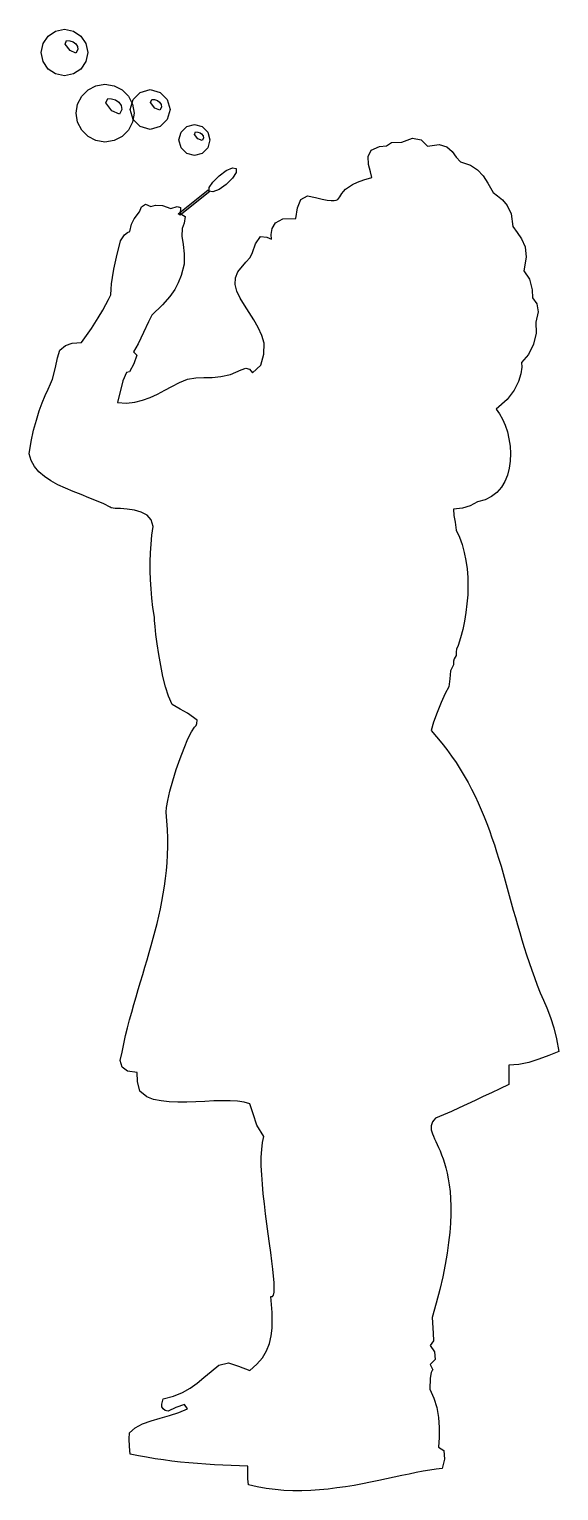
# Model space of a CAD drawing. Extents: x 449 to 499, y -18 to 118.
import ezdxf

# ---------------------------------------------------------------- set-up
doc = ezdxf.new("R2010")
doc.units = 0
doc.header["$MEASUREMENT"] = 0
doc.layers.add('LAYER_1', color=7, linetype='CONTINUOUS')

msp = doc.modelspace()

# ---------------------------------------------------------------- linework, layer by layer
at = {"layer": 'LAYER_1', "linetype": 'CONTINUOUS'}
for points in [[(454.71, 115.57), (454.54, 114.72), (454.07, 114.03), (453.38, 113.57), (452.54, 113.4), (451.71, 113.57), (451.02, 114.03), (450.55, 114.72), (450.38, 115.57), (450.55, 116.4), (451.02, 117.09), (451.71, 117.56), (452.54, 117.73), (453.38, 117.56), (454.07, 117.09), (454.54, 116.4), (454.71, 115.57)], [(452.74, 116.67), (453.03, 116.64), (453.34, 116.55), (453.59, 116.38), (453.76, 116.14), (453.79, 115.84), (453.61, 115.49), (453.06, 115.74), (452.6, 116.34), (452.74, 116.67)], [(459.02, 109.92), (458.88, 109.08), (458.5, 108.34), (457.91, 107.75), (457.17, 107.37), (456.31, 107.23), (455.47, 107.37), (454.73, 107.75), (454.15, 108.34), (453.76, 109.08), (453.63, 109.92), (453.76, 110.76), (454.15, 111.5), (454.73, 112.09), (455.47, 112.47), (456.31, 112.61), (457.17, 112.47), (457.91, 112.09), (458.5, 111.5), (458.88, 110.76), (459.02, 109.92)], [(462.37, 110.27), (462.11, 109.33), (461.45, 108.67), (460.53, 108.41), (459.59, 108.67), (458.93, 109.33), (458.67, 110.27), (458.93, 111.19), (459.59, 111.85), (460.53, 112.11), (461.45, 111.85), (462.11, 111.19), (462.37, 110.27)], [(456.57, 111.29), (456.92, 111.26), (457.3, 111.15), (457.61, 110.93), (457.82, 110.62), (457.87, 110.26), (457.65, 109.82), (456.96, 110.14), (456.4, 110.88), (456.57, 111.29)], [(460.67, 111.2), (460.92, 111.18), (461.19, 111.1), (461.4, 110.94), (461.55, 110.73), (461.58, 110.48), (461.42, 110.19), (460.95, 110.4), (460.56, 110.91), (460.67, 111.2)], [(466.08, 107.43), (465.89, 106.7), (465.37, 106.17), (464.65, 105.97), (463.92, 106.17), (463.4, 106.7), (463.2, 107.43), (463.4, 108.16), (463.92, 108.68), (464.65, 108.88), (465.37, 108.68), (465.89, 108.16), (466.08, 107.43)], [(488.75, 73.08), (488.81, 72.47), (488.93, 71.86), (489, 71.11), (489.31, 70.46), (489.56, 69.77), (489.76, 69.05), (489.92, 68.29), (490.03, 67.51), (490.09, 66.71), (490.11, 65.9), (490.09, 65.08), (490.02, 64.26), (489.92, 63.45), (489.79, 62.65), (489.62, 61.86), (489.42, 61.1), (489.19, 60.37), (489.05, 60.03), (489, 59.79), (489, 59.46), (488.82, 59.15), (488.75, 58.92), (488.75, 58.57), (488.49, 58.01), (488.43, 57.28), (488.32, 56.54), (488, 55.9), (487.62, 55.06), (487.23, 54.14), (486.89, 53.24), (486.68, 52.46), (487.19, 51.88), (487.69, 51.29), (488.15, 50.69), (488.59, 50.09), (489.01, 49.48), (489.4, 48.87), (489.77, 48.25), (490.12, 47.63), (490.45, 47), (490.77, 46.37), (491.06, 45.74), (491.35, 45.1), (491.61, 44.45), (491.87, 43.8), (492.11, 43.15), (492.34, 42.49), (492.57, 41.83), (492.78, 41.17), (492.99, 40.5), (493.19, 39.83), (493.38, 39.16), (493.58, 38.48), (493.77, 37.8), (493.95, 37.12), (494.14, 36.43), (494.33, 35.75), (494.53, 35.06), (494.72, 34.37), (494.93, 33.67), (495.13, 32.98), (495.35, 32.28), (495.57, 31.58), (495.8, 30.88), (496.05, 30.18), (496.3, 29.48), (496.57, 28.78), (496.85, 28.07), (497.15, 27.37), (497.47, 26.67), (497.47, 26.67), (497.79, 25.77), (498.1, 24.81), (498.37, 23.76), (498.57, 22.6), (497.65, 22.22), (496.72, 21.87), (495.79, 21.58), (494.85, 21.38), (493.91, 21.31), (493.91, 20.79), (493.91, 20.17), (493.91, 19.51), (493.09, 19.13), (492.3, 18.76), (491.53, 18.4), (490.78, 18.04), (490.04, 17.69), (489.3, 17.35), (488.57, 17.02), (487.83, 16.7), (487.08, 16.4), (486.93, 16.21), (486.81, 16.04), (486.74, 15.86), (486.69, 15.69), (486.68, 15.51), (486.7, 15.32), (486.74, 15.13), (486.81, 14.92), (486.89, 14.71), (486.99, 14.47), (487.11, 14.22), (487.23, 13.95), (487.37, 13.66), (487.51, 13.34), (487.65, 12.99), (487.79, 12.61), (487.92, 12.2), (488.05, 11.76), (488.17, 11.28), (488.27, 10.75), (488.37, 10.19), (488.44, 9.58), (488.49, 8.92), (488.51, 8.21), (488.51, 7.45), (488.48, 6.63), (488.41, 5.76), (488.31, 4.82), (488.17, 3.83), (487.99, 2.77), (487.76, 1.64), (487.48, 0.44), (487.15, -0.83), (486.77, -2.17), (486.86, -3.63), (486.9, -4.32), (486.58, -4.76), (487.01, -5.37), (487.06, -6.06), (486.58, -6.54), (486.78, -6.9), (486.83, -7.02), (486.79, -7.09), (486.69, -7.29), (486.6, -7.81), (486.56, -8.82), (486.94, -9.66), (487.2, -10.55), (487.37, -11.47), (487.44, -12.41), (487.44, -13.34), (487.37, -14.24), (487.88, -14.54), (487.92, -15.34), (487.72, -16.21), (487.15, -16.27), (486.56, -16.36), (485.94, -16.47), (485.3, -16.59), (484.64, -16.73), (483.96, -16.87), (483.25, -17.02), (482.53, -17.18), (481.8, -17.33), (481.05, -17.49), (480.28, -17.64), (479.5, -17.78), (478.71, -17.91), (477.91, -18.02), (477.1, -18.12), (476.29, -18.2), (475.47, -18.26), (474.64, -18.28), (473.81, -18.28), (472.98, -18.25), (472.15, -18.18), (471.31, -18.08), (470.48, -17.93), (469.66, -17.74), (469.66, -17.74), (469.6, -17.16), (469.6, -16.52), (469.62, -15.98), (468.85, -15.96), (468.07, -15.94), (467.29, -15.91), (466.5, -15.87), (465.71, -15.82), (464.92, -15.76), (464.12, -15.69), (463.33, -15.61), (462.54, -15.52), (461.75, -15.41), (460.97, -15.3), (460.19, -15.17), (459.42, -15.03), (458.65, -14.88), (458.65, -14.88), (458.58, -14.17), (458.57, -13.45), (458.58, -12.88), (459.12, -12.42), (459.81, -12.06), (460.6, -11.77), (461.45, -11.52), (462.33, -11.27), (463.19, -10.99), (463.99, -10.66), (463.99, -10.66), (463.72, -10.25), (462.92, -10.52), (462.21, -10.87), (462.04, -10.86), (461.91, -10.81), (461.73, -10.66), (461.6, -10.47), (461.6, -10.23), (461.73, -9.73), (462.7, -9.49), (463.52, -9.15), (464.24, -8.74), (464.9, -8.26), (465.53, -7.73), (466.19, -7.17), (466.91, -6.6), (467.8, -6.38), (468.74, -6.7), (469.79, -7.08), (470.46, -6.51), (470.97, -5.9), (471.35, -5.25), (471.62, -4.58), (471.79, -3.87), (471.87, -3.15), (471.89, -2.42), (471.87, -1.68), (471.81, -0.95), (471.75, -0.22), (471.9, -0.21), (472, -0.07), (472.06, 0.2), (472.08, 0.59), (472.06, 1.09), (472.01, 1.68), (471.94, 2.35), (471.85, 3.09), (471.75, 3.89), (471.63, 4.74), (471.51, 5.63), (471.38, 6.55), (471.26, 7.48), (471.15, 8.42), (471.05, 9.34), (470.97, 10.25), (470.91, 11.13), (470.87, 11.97), (470.87, 12.75), (470.91, 13.47), (470.99, 14.12), (471.11, 14.67), (471.11, 14.67), (470.44, 15.75), (470.12, 16.78), (469.79, 17.73), (469.27, 17.89), (468.66, 17.98), (467.98, 18.02), (467.23, 18.02), (466.44, 17.99), (465.61, 17.95), (464.77, 17.91), (463.93, 17.88), (463.1, 17.87), (462.29, 17.9), (461.53, 17.99), (460.83, 18.14), (460.2, 18.37), (460.2, 18.37), (459.57, 18.91), (459.34, 19.79), (459.31, 20.63), (458.4, 20.77), (457.9, 21.15), (457.74, 21.75), (457.9, 22.54), (458.06, 23.31), (458.23, 24.07), (458.42, 24.81), (458.6, 25.55), (458.8, 26.27), (459, 26.98), (459.2, 27.69), (459.41, 28.38), (459.61, 29.08), (459.82, 29.76), (460.02, 30.44), (460.23, 31.12), (460.43, 31.8), (460.62, 32.47), (460.81, 33.15), (460.99, 33.83), (461.16, 34.51), (461.32, 35.19), (461.47, 35.88), (461.61, 36.57), (461.74, 37.27), (461.85, 37.98), (461.95, 38.7), (462.03, 39.43), (462.09, 40.16), (462.13, 40.91), (462.15, 41.68), (462.15, 42.45), (462.12, 43.25), (462.07, 44.06), (462, 44.88), (462.03, 45.3), (462.15, 45.97), (462.36, 46.82), (462.63, 47.8), (462.95, 48.84), (463.3, 49.87), (463.67, 50.84), (464.02, 51.69), (464.36, 52.36), (464.65, 52.77), (464.81, 52.94), (464.87, 53.11), (464.88, 53.43), (463.98, 54.08), (463.32, 54.44), (462.56, 54.9), (462.24, 55.65), (461.96, 56.54), (461.71, 57.51), (461.5, 58.53), (461.32, 59.55), (461.17, 60.52), (461.06, 61.4), (460.98, 62.14), (460.93, 62.7), (460.92, 63.02), (460.78, 63.91), (460.68, 64.78), (460.6, 65.64), (460.55, 66.49), (460.53, 67.33), (460.53, 68.16), (460.55, 68.99), (460.6, 69.82), (460.67, 70.64), (460.79, 71.46), (460.62, 72.07), (460.23, 72.5), (459.69, 72.8), (459.05, 72.98), (458.39, 73.07), (457.76, 73.12), (457.25, 73.14), (456.9, 73.18), (456.8, 73.25), (456.19, 73.56), (455.53, 73.85), (454.82, 74.13), (454.09, 74.42), (453.35, 74.71), (452.63, 75.01), (451.93, 75.34), (451.27, 75.7), (450.68, 76.1), (450.16, 76.54), (449.74, 77.04), (449.43, 77.6), (449.25, 78.22), (449.44, 79.37), (449.66, 80.41), (449.92, 81.36), (450.19, 82.21), (450.47, 82.97), (450.75, 83.64), (451.01, 84.23), (451.23, 84.74), (451.42, 85.17), (451.69, 86.26), (451.9, 87.15), (452.12, 87.85), (452.63, 88.29), (453.26, 88.52), (454.13, 88.59), (455.04, 89.89), (455.68, 90.86), (456.1, 91.58), (456.39, 92.13), (456.63, 92.58), (456.87, 93), (456.9, 93.53), (456.93, 94.03), (457.01, 94.62), (457.15, 95.4), (457.39, 96.51), (457.76, 98.05), (457.76, 98.05), (458.14, 98.61), (458.42, 98.82), (458.63, 98.9), (458.77, 99.6), (459.04, 100.09), (459.52, 100.75), (459.72, 101.21), (460.09, 101.45), (460.57, 101.22), (461.03, 101.37), (461.66, 101.32), (462.44, 101.04), (463.04, 101.23), (463.33, 101.13), (463.31, 100.58), (463.79, 100.32), (463.69, 99.69), (463.51, 99.19), (463.47, 98.49), (463.58, 97.71), (463.69, 96.84), (463.67, 95.88), (463.39, 94.82), (463.14, 94.12), (462.82, 93.5), (462.36, 92.85), (461.67, 92.08), (460.67, 91.12), (460.37, 90.5), (459.91, 89.51), (459.4, 88.47), (458.98, 87.72), (459.27, 87.41), (459, 86.59), (458.58, 85.84), (458.32, 85.8), (457.97, 85.02), (457.49, 82.98), (458.31, 82.94), (459.08, 83.02), (459.81, 83.2), (460.51, 83.46), (461.19, 83.78), (461.87, 84.13), (462.55, 84.49), (463.26, 84.85), (463.99, 85.17), (464.77, 85.3), (465.53, 85.33), (466.3, 85.33), (467.11, 85.4), (468, 85.61), (468.98, 86.04), (469.42, 86.19), (469.77, 86.09), (470.04, 85.77), (470.82, 86.47), (471.1, 87.49), (471.13, 88.51), (470.92, 89.24), (470.59, 89.97), (470.17, 90.68), (469.73, 91.37), (469.29, 92.06), (468.89, 92.72), (468.6, 93.36), (468.43, 93.99), (468.45, 94.59), (468.69, 95.16), (469.44, 96.04), (469.83, 96.5), (470.05, 96.95), (470.32, 97.76), (470.8, 98.44), (471.38, 98.38), (471.82, 98.2), (471.8, 98.62), (471.87, 99.18), (472.18, 99.72), (472.87, 100.08), (474.09, 100.12), (474.23, 101.1), (474.54, 101.89), (475.17, 102.24), (475.92, 102.06), (476.53, 101.92), (477, 101.84), (477.37, 101.79), (477.64, 101.79), (477.84, 101.83), (477.99, 101.9), (478.09, 102), (478.18, 102.13), (478.27, 102.28), (478.38, 102.45), (478.52, 102.64), (478.72, 102.84), (478.99, 103.05), (479.35, 103.27), (479.82, 103.49), (480.42, 103.71), (481.16, 103.92), (481.16, 103.92), (481.03, 104.45), (480.86, 105.15), (480.82, 105.88), (481.09, 106.49), (481.86, 106.83), (482.54, 106.89), (483, 107.2), (483.95, 107.21), (484.94, 107.6), (485.74, 107.44), (486.35, 106.86), (487.43, 107.01), (488.15, 106.8), (488.64, 106.35), (489.02, 105.84), (489.42, 105.39), (490.34, 105.08), (491.01, 104.65), (491.52, 104.09), (491.97, 103.4), (492.46, 102.55), (492.85, 102.22), (493.32, 101.86), (493.77, 101.34), (494.12, 100.55), (494.28, 99.38), (494.68, 98.83), (495.1, 98.22), (495.43, 97.47), (495.53, 96.51), (495.3, 95.26), (495.84, 94.48), (496.08, 93.48), (496.13, 92.75), (496.51, 92.19), (496.64, 91.43), (496.44, 90.46), (496.46, 89.44), (496.21, 88.41), (495.74, 87.47), (495.11, 86.71), (495.12, 86.27), (495.05, 85.67), (494.83, 84.94), (494.42, 84.13), (493.75, 83.26), (492.75, 82.36), (493.06, 81.94), (493.34, 81.44), (493.58, 80.87), (493.78, 80.26), (493.93, 79.6), (494.03, 78.92), (494.06, 78.24), (494.04, 77.55), (493.95, 76.88), (493.78, 76.24), (493.54, 75.64), (493.22, 75.1), (492.81, 74.63), (492.3, 74.24), (491.71, 73.94), (491.01, 73.76), (490.33, 73.38), (489.59, 73.16), (488.75, 73.08)], [(464.75, 108.18), (464.95, 108.16), (465.16, 108.1), (465.31, 107.99), (465.46, 107.81), (465.49, 107.61), (465.35, 107.37), (464.97, 107.54), (464.66, 107.95), (464.75, 108.18)], [(466, 102.65), (466.01, 102.99), (466.35, 103.51), (466.93, 104.1), (467.61, 104.58), (468.17, 104.82), (468.52, 104.76), (468.52, 104.4), (468.2, 103.87), (467.61, 103.29), (466.93, 102.82), (466.35, 102.59), (466, 102.65)], [(465.93, 102.8), (466.06, 102.63), (463.3, 100.42), (463.14, 100.54), (465.93, 102.8)]]:
    msp.add_lwpolyline(points, dxfattribs=at)
at = {"layer": 'LAYER_1'}
msp.add_solid([(465.93, 102.8), (466.06, 102.63), (463.14, 100.54), (463.3, 100.42)], dxfattribs=at)

doc.saveas('drawing.dxf')
